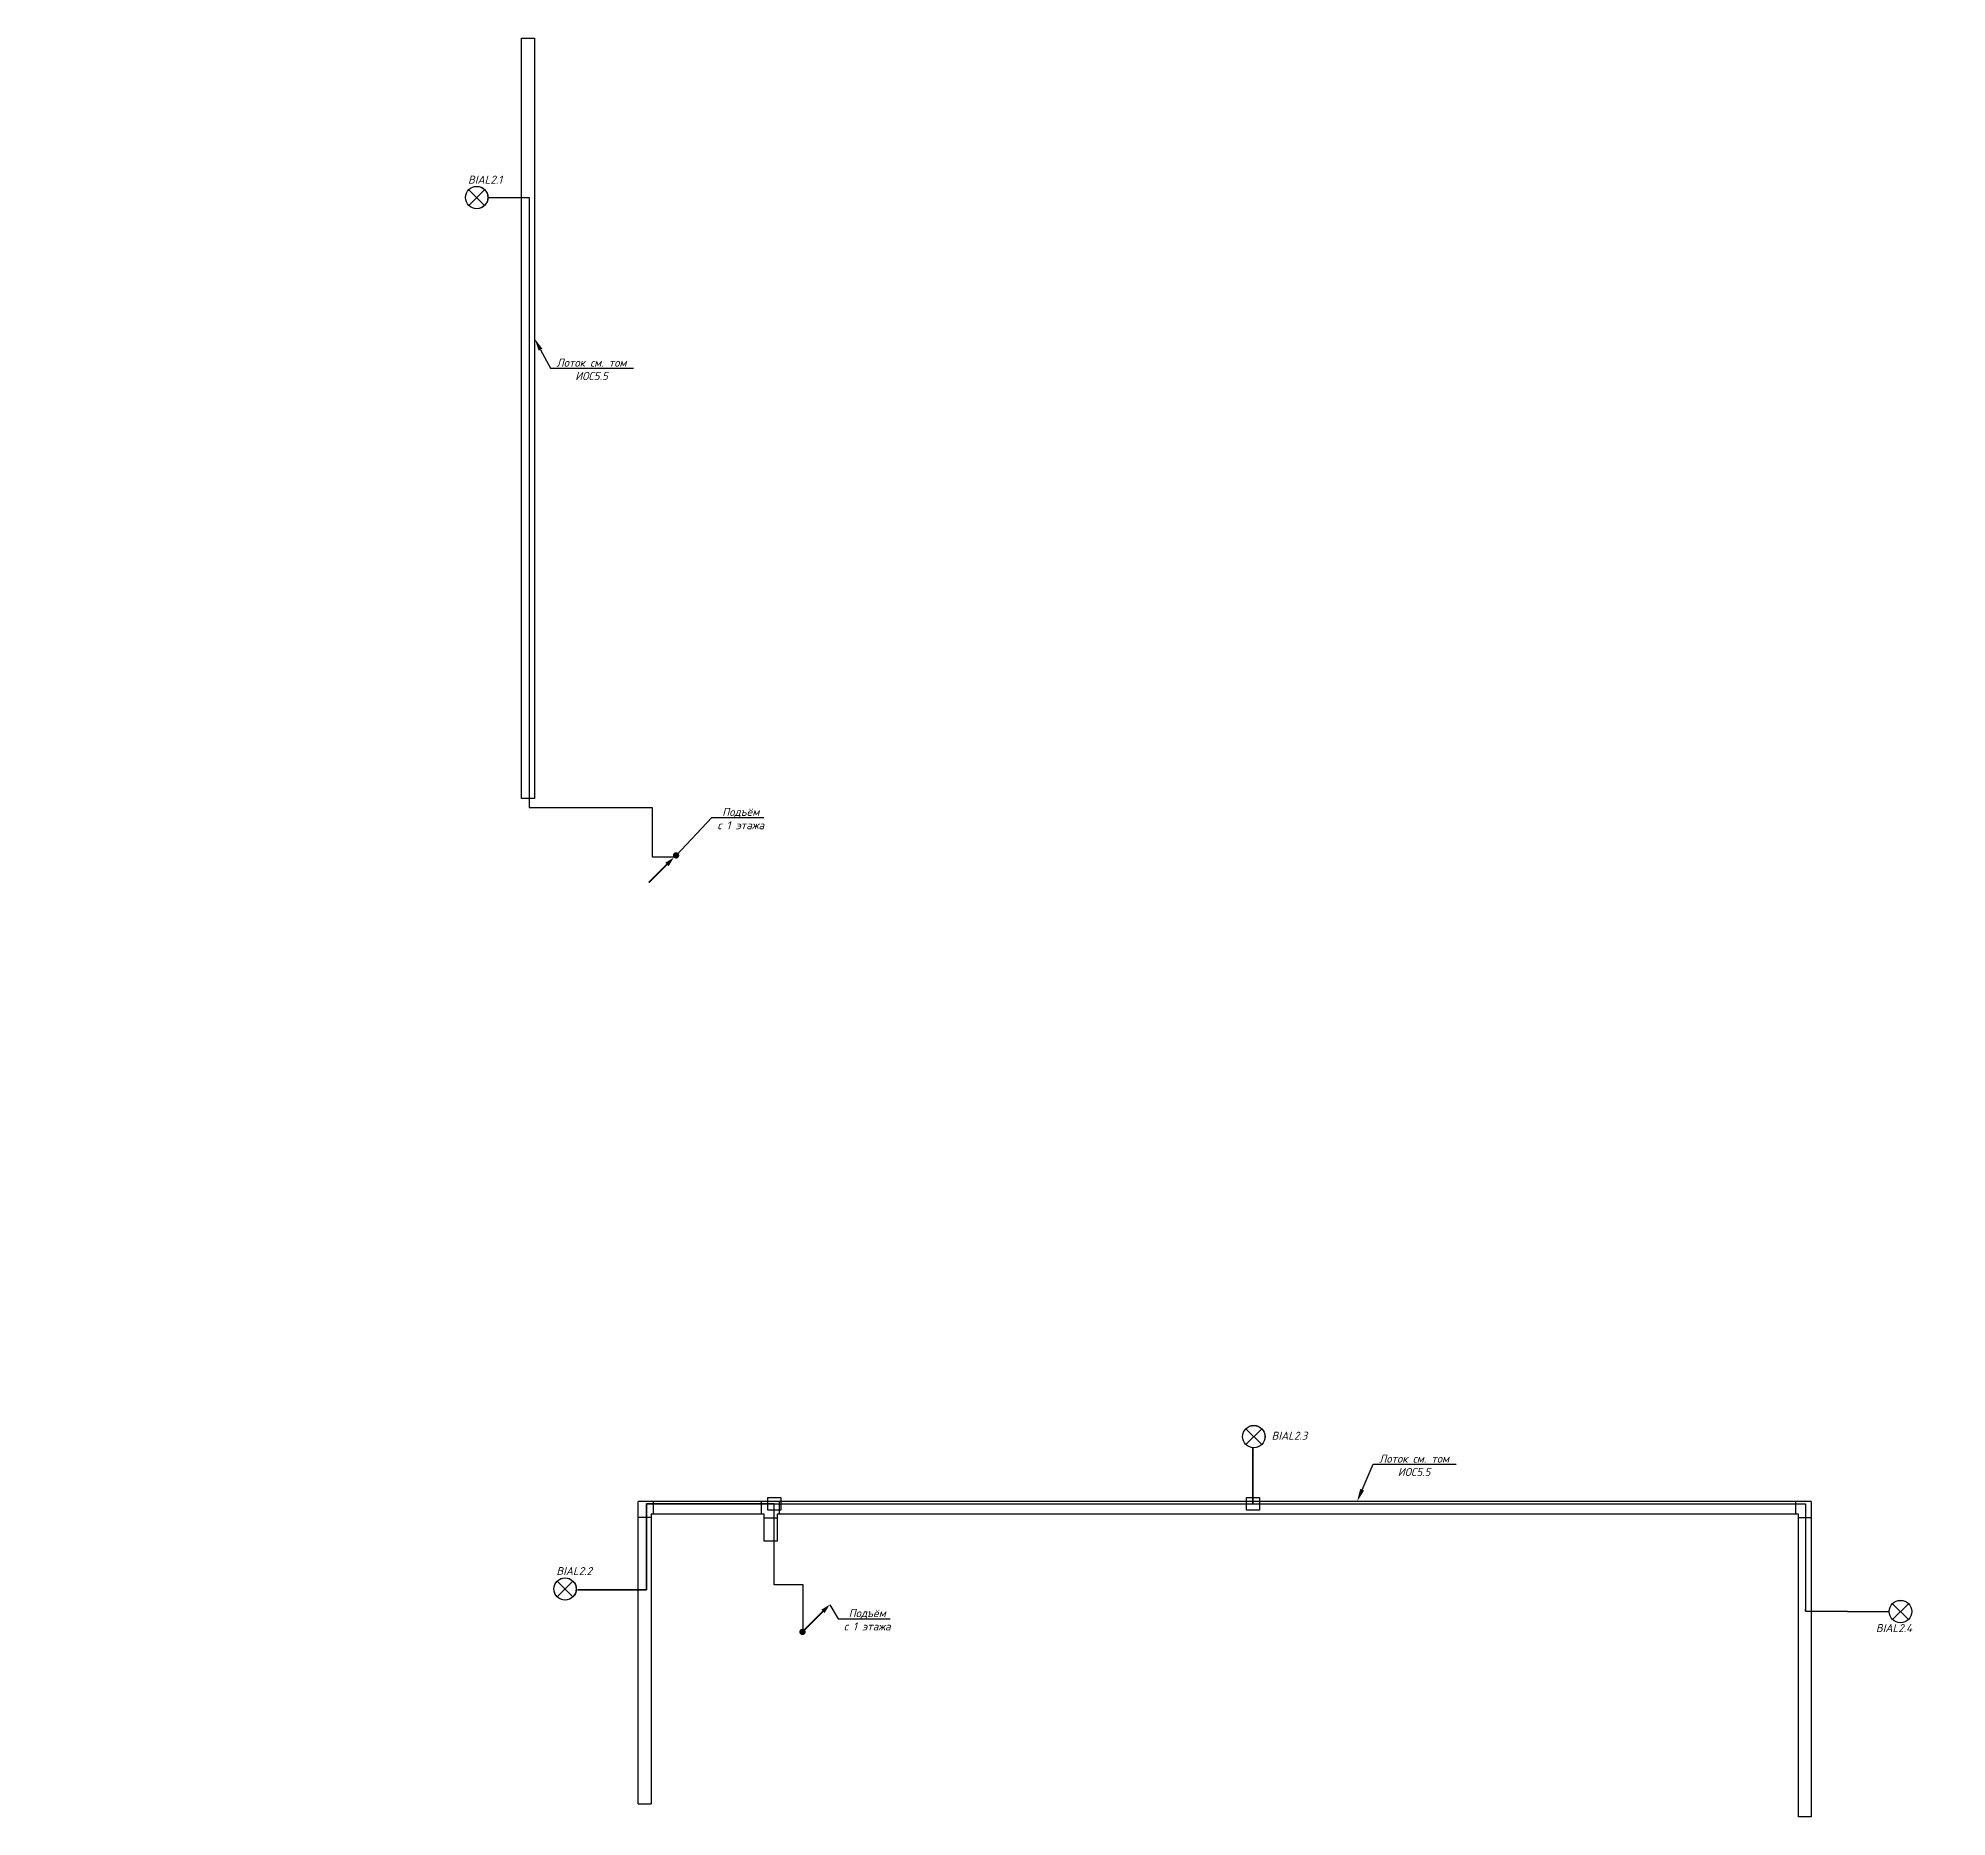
# Model space of a CAD drawing. Extents: x 69291107 to 70108111, y -33487476 to -33099794.
# Drawn here: x 69669394 to 69729029, y -33308153 to -33252594 of the extents above; entities that cross this region are included whole.
import ezdxf
from ezdxf import colors
from ezdxf.entities.mleader import LeaderData, LeaderLine
from ezdxf.math import Vec2, Vec3

# ---------------------------------------------------------------- set-up
doc = ezdxf.new("R2010")
doc.units = 0
doc.header["$LTSCALE"] = 100
for name, color, linetype in [('PDF _СКС', 1, 'Continuous'), ('PDF _СС_ЗВ_Кабель', 1, 'Continuous'), ('PDF _СС_ЗВ_Оборудование', 1, 'Continuous'), ('PDF _Текст', 7, 'Continuous'), ('СС. Текст', 7, 'Continuous')]:
    doc.layers.add(name, color=color, linetype=linetype)
doc.layers.add('СС_СКК_Лоток', color=170, linetype='Continuous', lineweight=25)
doc.layers.add('СС_ЭЧС_Кабель', color=180, linetype='Continuous', lineweight=30)
doc.styles.add('ICOCPEUR', font='isocpeur.ttf')
doc.styles.add('ISOCPEUR', font='isocpeui.ttf', dxfattribs={"height": 250})
doc.styles.add('ISOCPEURNA', font='isocpeui.ttf')

# ---------------------------------------------------------------- blocks, each defined once
blk = doc.blocks.new('2й этаж')
at = {"layer": 'СС_СКК_Лоток'}
for p, q in [((454800, -89345), (454800, -65597)), ((454800, -65597), (455200, -65597)), ((455200, -65597), (455201, -89345)), ((455201, -89345), (454800, -89345)), ((458442, -120752), (458442, -111307)), ((495092, -111307), (458442, -111307)), ((458924, -111707), (458924, -111307)), ((462299, -111707), (462299, -111307)), ((462858, -111707), (462858, -111307)), ((494608, -111707), (494608, -111307)), ((495092, -111307), (495092, -121156)), ((458842, -111802), (458442, -111802)), ((462381, -111707), (458842, -111707)), ((458842, -111707), (458842, -120752)), ((462381, -112550), (462381, -111707)), ((462381, -111817), (462781, -111817)), ((467289, -111707), (462781, -111707)), ((462781, -111707), (462781, -112550)), ((494692, -111707), (467289, -111707)), ((494692, -121156), (494692, -111707)), ((494692, -111802), (495092, -111802)), ((462781, -112550), (462381, -112550)), ((458442, -120752), (458842, -120752)), ((495092, -121156), (494692, -121156))]:
    blk.add_line(p, q, dxfattribs=at)
blk = doc.blocks.new('*U85')
blk.add_hatch(color=256).paths.add_polyline_path([(-0.71, -0.71, 1), (0.71, 0.71, 1)])
blk.add_lwpolyline([(-0.71, -0.71, 0, 1.5, 0), (-2.83, -2.83, 2, 2, 0)], format="xyseb")
at = {"const_width": 0.5}
blk.add_lwpolyline([(-8.5, -8.5), (-2.83, -2.83)], dxfattribs=at)
blk = doc.blocks.new('_None')
blk = doc.blocks.new('*U79')
blk.add_hatch(color=256).paths.add_polyline_path([(-0.71, -0.71, 1), (0.71, 0.71, 1)])
at = {"const_width": 0.5}
blk.add_lwpolyline([(0.5, 0.5), (6.38, 6.38)], dxfattribs=at)
blk.add_lwpolyline([(8.5, 8.5, 0, 1.5, 0), (6.38, 6.38, 2, 2, 0)], format="xyseb")

msp = doc.modelspace()

# ---------------------------------------------------------------- linework, layer by layer
at = {"layer": 'PDF _СКС', "lineweight": 30}
for points in [[(69682849, -33257327), (69683342, -33257820)], [(69682849, -33257820), (69683342, -33257327)], [(69707129, -33296032), (69707622, -33296525)], [(69707129, -33296525), (69707622, -33296032)], [(69685609, -33300790), (69686102, -33301283)], [(69685609, -33301283), (69686102, -33300790)], [(69727335, -33301495), (69727828, -33301988)], [(69727335, -33301988), (69727828, -33301495)]]:
    msp.add_lwpolyline(points, dxfattribs=at)
for centre in [(69683097, -33257572), (69707376, -33296277), (69685856, -33301036), (69727583, -33301740)]:
    msp.add_circle(centre, 350, dxfattribs=at)
at = {"layer": 'PDF _СС_ЗВ_Кабель', "lineweight": 30}
for points in [[(69692194, -33298180), (69692594, -33298180), (69692594, -33298578), (69692194, -33298578)], [(69707151, -33298180), (69707550, -33298180), (69707550, -33298578), (69707151, -33298578)]]:
    msp.add_lwpolyline(points, close=True, dxfattribs=at)
at = {"layer": 'PDF _СС_ЗВ_Оборудование', "lineweight": 30}
for centre in [(69683096, -33257572), (69707376, -33296277), (69685856, -33301036), (69727582, -33301740)]:
    msp.add_circle(centre, 349, dxfattribs=at)
at = {"layer": 'СС_ЭЧС_Кабель', "color": 1}
for points in [[(69683446, -33257573), (69684730, -33257573), (69684730, -33264277), (69684730, -33264277), (69684730, -33264277), (69684730, -33276630), (69688576, -33276630)], [(69688576, -33276630), (69688576, -33278162), (69689337, -33278162)], [(69693296, -33302321), (69693296, -33300909), (69692394, -33300909), (69692394, -33298378), (69688397, -33298378), (69688397, -33301064), (69686240, -33301064), (69688397, -33301064), (69688397, -33298378), (69707350, -33298378), (69707350, -33296626), (69707350, -33298378), (69724609, -33298378), (69724609, -33301731), (69727241, -33301752), (69724609, -33301731), (69724609, -33301663), (69724609, -33301731)]]:
    msp.add_lwpolyline(points, dxfattribs=at)

# ---------------------------------------------------------------- block references
msp.add_blockref('2й этаж', (69229700, -33186997))
at = {"layer": 'СС_ЭЧС_Кабель', "color": 7, "xscale": 100, "yscale": 100, "zscale": 100}
for name, p in [('*U85', (69689324, -33278121)), ('*U79', (69693275, -33302377))]:
    msp.add_blockref(name, p, dxfattribs=at)

# ---------------------------------------------------------------- texts
at = {"layer": 'PDF _Текст', "char_height": 249.6, "attachment_point": 7, "style": 'ISOCPEURNA'}
for s, insert in [('BIAL2.1', (69682825, -33257139)), ('BIAL2.3', (69707932, -33296374)), ('BIAL2.2', (69685585, -33300603)), ('BIAL2.4', (69726813, -33302383))]:
    msp.add_mtext(s, dxfattribs=dict(at, insert=insert))

# ---------------------------------------------------------------- leaders
at = {"layer": 'СС. Текст', "lineweight": 0}
ml = msp.add_multileader_mtext('Standard', dxfattribs=at)
ml.set_content('{\\C256;Таймер \\PВиктория }', color=7, style='ICOCPEUR')
ml.set_leader_properties(color=256)
ml.build(insert=Vec2(0, 0))
ml.multileader.update_dxf_attribs({"text_left_attachment_type": 6, "text_right_attachment_type": 6, "dogleg_length": 0.1, "arrow_head_size": 0, "scale": 100})
ctx = ml.context
ctx.base_point, ctx.scale, ctx.char_height, ctx.arrow_head_size, ctx.landing_gap_size, ctx.plane_origin = Vec3(69561533, -33301239, 197), 100, 250, 0, 0, Vec3(69556507, -33304376, 197)
ctx.left_attachment, ctx.right_attachment, ctx.text_align_type = 6, 6, 1
notes = []
notes.append((ctx, [(0, (1, 1, 0), (69561523, -33301239, 197), (1, 0), 10, [(0, [(69561376, -33302298, 197)], 0, [])])]))
ctx.mtext.insert, ctx.mtext.width, ctx.mtext.defined_height, ctx.mtext.alignment, ctx.mtext.flow_direction = Vec3(69562245, -33300914, 197), 5324.32, 917, 2, 5
ml = msp.add_multileader_mtext('Standard', dxfattribs=at)
ml.set_content('{\\fISOCPEUR|b0|i1|c204|p34;\\C256;Sonar\\P(учтён в томе  ИОС5.5.2)}', color=7, style='ICOCPEUR')
ml.set_leader_properties(color=256)
ml.build(insert=Vec2(0, 0))
ml.multileader.update_dxf_attribs({"text_left_attachment_type": 6, "text_right_attachment_type": 6, "dogleg_length": 0.1, "arrow_head_size": 0, "scale": 100})
ctx = ml.context
ctx.base_point, ctx.scale, ctx.char_height, ctx.arrow_head_size, ctx.landing_gap_size, ctx.plane_origin = Vec3(69558539, -33305156), 100, 250, 0, 0, Vec3(69556239, -33305541)
ctx.left_attachment, ctx.right_attachment, ctx.text_align_type = 6, 6, 1
notes.append((ctx, [(1, (1, 1, 0), (69560864, -33305156), (-1, 0), 10, [(0, [(69561183, -33303036)], 0, [])])]))
ctx.mtext.insert, ctx.mtext.width, ctx.mtext.defined_height, ctx.mtext.alignment, ctx.mtext.flow_direction = Vec3(69559697, -33304856), 3126.47, 4629, 2, 5
at = {"layer": 'СС_СКК_Лоток', "color": 7}
ml = msp.add_multileader_mtext('Standard', dxfattribs=at)
ml.set_content('Лоток см. том ИОС5.5', color=7, style='ISOCPEURNA')
ml.set_leader_properties()
ml.build(insert=Vec2(0, 0))
ml.multileader.update_dxf_attribs({"text_left_attachment_type": 6, "text_right_attachment_type": 6, "dogleg_length": 100, "arrow_head_size": 400})
ctx = ml.context
ctx.base_point, ctx.char_height, ctx.arrow_head_size, ctx.landing_gap_size, ctx.plane_origin = Vec3(69685502, -33262905), 250, 400, 0, Vec3(69691439, -33264096)
ctx.left_attachment, ctx.right_attachment, ctx.text_align_type = 6, 6, 1
notes.append((ctx, [(1, (1, 1, 0), (69685402, -33262905), (1, 0), 100, [(0, [(69684901, -33261973)], 0, [])])]))
ctx.mtext.insert, ctx.mtext.width, ctx.mtext.alignment, ctx.mtext.flow_direction = Vec3(69686682, -33262605), 2467.27, 2, 5
ml = msp.add_multileader_mtext('Standard', dxfattribs=at)
ml.set_content('Лоток см. том ИОС5.5', color=7, style='ISOCPEURNA')
ml.set_leader_properties()
ml.build(insert=Vec2(0, 0))
ml.multileader.update_dxf_attribs({"text_left_attachment_type": 6, "text_right_attachment_type": 6, "dogleg_length": 100, "arrow_head_size": 400})
ctx = ml.context
ctx.base_point, ctx.char_height, ctx.arrow_head_size, ctx.landing_gap_size, ctx.plane_origin = Vec3(69711204, -33297140), 250, 400, 0, Vec3(69717142, -33298331)
ctx.left_attachment, ctx.right_attachment, ctx.text_align_type = 6, 6, 1
notes.append((ctx, [(1, (1, 1, 0), (69711104, -33297140), (1, 0), 100, [(0, [(69710603, -33298304)], 0, [])])]))
ctx.mtext.insert, ctx.mtext.width, ctx.mtext.alignment, ctx.mtext.flow_direction = Vec3(69712384, -33296840), 2467.27, 2, 5
at = {"layer": 'СС_ЭЧС_Кабель', "color": 7, "lineweight": 0}
ml = msp.add_multileader_mtext('Standard', dxfattribs=at)
ml.set_content('Подъём\\Pс 1 этажа', color=7, style='ISOCPEUR')
ml.set_leader_properties()
ml.set_arrow_properties(name='NONE')
ml.build(insert=Vec2(0, 0))
ml.multileader.update_dxf_attribs({"text_left_attachment_type": 6, "text_right_attachment_type": 6, "dogleg_length": 100, "arrow_head_size": 400})
ctx = ml.context
ctx.base_point, ctx.char_height, ctx.arrow_head_size, ctx.landing_gap_size, ctx.plane_origin = Vec3(69690541, -33276938), 250, 400, 0, Vec3(69698189, -33278495)
ctx.left_attachment, ctx.right_attachment, ctx.text_align_type = 6, 6, 1
notes.append((ctx, [(1, (1, 1, 0), (69690441, -33276938), (1, 0), 100, [(0, [(69689331, -33278124)], 0, [])])]))
ctx.mtext.insert, ctx.mtext.width, ctx.mtext.alignment, ctx.mtext.flow_direction = Vec3(69691347, -33276638), 1991.2, 2, 5
ml = msp.add_multileader_mtext('Standard', dxfattribs=at)
ml.set_content('Подъём \\Pс 1 этажа', color=7, style='ISOCPEUR')
ml.set_leader_properties()
ml.set_arrow_properties(name='NONE')
ml.build(insert=Vec2(0, 0))
ml.multileader.update_dxf_attribs({"text_left_attachment_type": 6, "text_right_attachment_type": 6, "dogleg_length": 100, "arrow_head_size": 400})
ctx = ml.context
ctx.base_point, ctx.char_height, ctx.arrow_head_size, ctx.landing_gap_size, ctx.plane_origin = Vec3(69694492, -33301964), 250, 400, 0, Vec3(69702140, -33303521)
ctx.left_attachment, ctx.right_attachment, ctx.text_align_type = 6, 6, 1
notes.append((ctx, [(1, (1, 1, 0), (69694392, -33301964), (1, 0), 100, [(0, [(69694125, -33301527)], 0, [])])]))
ctx.mtext.insert, ctx.mtext.width, ctx.mtext.alignment, ctx.mtext.flow_direction = Vec3(69695298, -33301664), 1991.2, 2, 5
for ctx, leaders in notes:
    for number, flags, end, landing, length, lines in leaders:
        leader = LeaderData()
        leader.index, (leader.has_last_leader_line, leader.has_dogleg_vector, leader.attachment_direction) = number, flags
        leader.last_leader_point, leader.dogleg_vector, leader.dogleg_length = Vec3(end), Vec3(landing), length
        for number, points, colour, breaks in lines:
            line = LeaderLine()
            line.index, line.vertices, line.color, line.breaks = number, Vec3.list(points), colors.encode_raw_color(colour), breaks
            leader.lines.append(line)
        ctx.leaders.append(leader)

doc.saveas('drawing.dxf')
